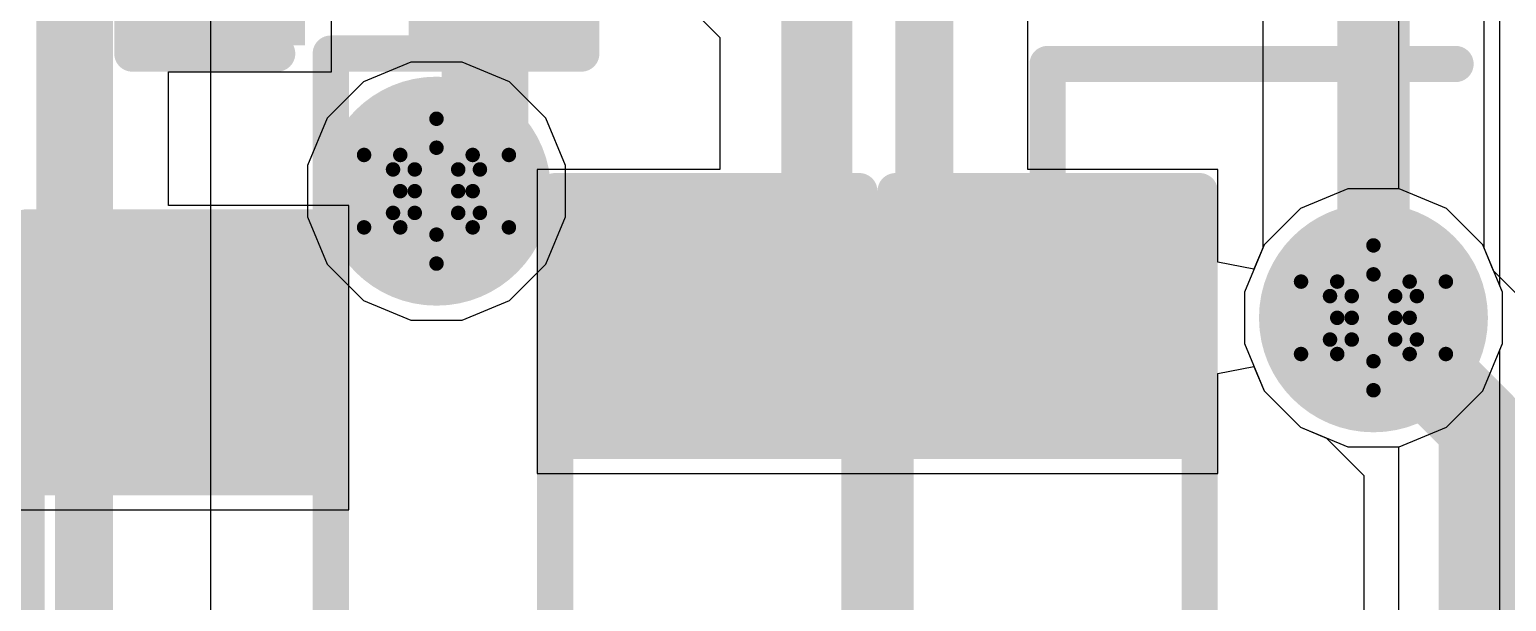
# Model space of a CAD drawing. Header units: inches. Extents: x -2.7 to 10.9, y -2.9 to 7.4.
# Drawn here: x 0.643 to 0.8469, y -0.2451 to -0.1661 of the extents above; entities that cross this region are included whole.
import ezdxf

# ---------------------------------------------------------------- set-up
doc = ezdxf.new("R2010")
doc.units = ezdxf.units.IN
doc.header["$MEASUREMENT"] = 0
for name, color, linetype in [('Board Outline', 216, 'Continuous'), ('Bottom Layer', 5, 'Continuous'), ('Bottom Overlay', 54, 'Continuous'), ('Bottom Paste', 16, 'Continuous'), ('Bottom Solder', 6, 'Continuous'), ('Drill Drawing', 1, 'Continuous'), ('Layer 2', 16, 'Continuous'), ('Layer 3', 76, 'Continuous'), ('Top Layer', 1, 'Continuous'), ('Top Solder', 216, 'Continuous'), ('Via Holes', 16, 'Continuous')]:
    doc.layers.add(name, color=color, linetype=linetype)

# ---------------------------------------------------------------- blocks, each defined once
blk = doc.blocks.new('R___0603_B_155')
at = {"layer": 'Bottom Layer'}
for points in [[(-0.045, -0.0175), (-0.045, 0.0175), (-0.015, 0.0175), (-0.015, -0.0175)], [(0.015, -0.0175), (0.015, 0.0175), (0.045, 0.0175), (0.045, -0.0175)]]:
    blk.add_hatch(color=5, dxfattribs=at).paths.add_polyline_path(points)
at = {"layer": 'Bottom Paste'}
for points in [[(-0.045, -0.0175), (-0.045, 0.0175), (-0.015, 0.0175), (-0.015, -0.0175)], [(0.015, -0.0175), (0.015, 0.0175), (0.045, 0.0175), (0.045, -0.0175)]]:
    blk.add_hatch(color=16, dxfattribs=at).paths.add_polyline_path(points)
at = {"layer": 'Bottom Solder'}
for points in [[(-0.049, -0.0215), (-0.049, 0.0215), (-0.011, 0.0215), (-0.011, -0.0215)], [(0.011, -0.0215), (0.011, 0.0215), (0.049, 0.0215), (0.049, -0.0215)]]:
    blk.add_hatch(color=6, dxfattribs=at).paths.add_polyline_path(points)
at = {"layer": 'Bottom Overlay'}
for points in [[(-0.048, 0.021, 0.005, 0.005, 0), (-0.048, -0.021, 0.005, 0.005, 0)], [(-0.048, 0.021, 0.005, 0.005, 0), (0.048, 0.021, 0.005, 0.005, 0)], [(0.048, 0.021, 0.005, 0.005, 0), (0.048, -0.021, 0.005, 0.005, 0)], [(-0.048, -0.021, 0.005, 0.005, 0), (0.048, -0.021, 0.005, 0.005, 0)]]:
    blk.add_lwpolyline(points, format="xyseb", dxfattribs=at)
for points in [[(-0.04925, 0.021, 0.0025, 0.0025, 1), (-0.04675, 0.021, 0.0025, 0.0025, 1)], [(-0.04925, 0.021, 0.0025, 0.0025, 1), (-0.04675, 0.021, 0.0025, 0.0025, 1)], [(0.04675, 0.021, 0.0025, 0.0025, 1), (0.04925, 0.021, 0.0025, 0.0025, 1)], [(0.04675, 0.021, 0.0025, 0.0025, 1), (0.04925, 0.021, 0.0025, 0.0025, 1)], [(-0.04925, -0.021, 0.0025, 0.0025, 1), (-0.04675, -0.021, 0.0025, 0.0025, 1)], [(-0.04925, -0.021, 0.0025, 0.0025, 1), (-0.04675, -0.021, 0.0025, 0.0025, 1)], [(0.04675, -0.021, 0.0025, 0.0025, 1), (0.04925, -0.021, 0.0025, 0.0025, 1)], [(0.04675, -0.021, 0.0025, 0.0025, 1), (0.04925, -0.021, 0.0025, 0.0025, 1)]]:
    blk.add_lwpolyline(points, format="xyseb", close=True, dxfattribs=at)
blk = doc.blocks.new('R___0603_B_156')
at = {"layer": 'Bottom Layer'}
for points in [[(-0.045, -0.0175), (-0.045, 0.0175), (-0.015, 0.0175), (-0.015, -0.0175)], [(0.015, -0.0175), (0.015, 0.0175), (0.045, 0.0175), (0.045, -0.0175)]]:
    blk.add_hatch(color=5, dxfattribs=at).paths.add_polyline_path(points)
at = {"layer": 'Bottom Paste'}
for points in [[(-0.045, -0.0175), (-0.045, 0.0175), (-0.015, 0.0175), (-0.015, -0.0175)], [(0.015, -0.0175), (0.015, 0.0175), (0.045, 0.0175), (0.045, -0.0175)]]:
    blk.add_hatch(color=16, dxfattribs=at).paths.add_polyline_path(points)
at = {"layer": 'Bottom Solder'}
for points in [[(-0.049, -0.0215), (-0.049, 0.0215), (-0.011, 0.0215), (-0.011, -0.0215)], [(0.011, -0.0215), (0.011, 0.0215), (0.049, 0.0215), (0.049, -0.0215)]]:
    blk.add_hatch(color=6, dxfattribs=at).paths.add_polyline_path(points)
at = {"layer": 'Bottom Overlay'}
for points in [[(-0.048, 0.021, 0.005, 0.005, 0), (-0.048, -0.021, 0.005, 0.005, 0)], [(-0.048, 0.021, 0.005, 0.005, 0), (0.048, 0.021, 0.005, 0.005, 0)], [(0.048, 0.021, 0.005, 0.005, 0), (0.048, -0.021, 0.005, 0.005, 0)], [(-0.048, -0.021, 0.005, 0.005, 0), (0.048, -0.021, 0.005, 0.005, 0)]]:
    blk.add_lwpolyline(points, format="xyseb", dxfattribs=at)
for points in [[(-0.04925, 0.021, 0.0025, 0.0025, 1), (-0.04675, 0.021, 0.0025, 0.0025, 1)], [(-0.04925, 0.021, 0.0025, 0.0025, 1), (-0.04675, 0.021, 0.0025, 0.0025, 1)], [(0.04675, 0.021, 0.0025, 0.0025, 1), (0.04925, 0.021, 0.0025, 0.0025, 1)], [(0.04675, 0.021, 0.0025, 0.0025, 1), (0.04925, 0.021, 0.0025, 0.0025, 1)], [(-0.04925, -0.021, 0.0025, 0.0025, 1), (-0.04675, -0.021, 0.0025, 0.0025, 1)], [(-0.04925, -0.021, 0.0025, 0.0025, 1), (-0.04675, -0.021, 0.0025, 0.0025, 1)], [(0.04675, -0.021, 0.0025, 0.0025, 1), (0.04925, -0.021, 0.0025, 0.0025, 1)], [(0.04675, -0.021, 0.0025, 0.0025, 1), (0.04925, -0.021, 0.0025, 0.0025, 1)]]:
    blk.add_lwpolyline(points, format="xyseb", close=True, dxfattribs=at)
blk = doc.blocks.new('R___0603_B_158')
at = {"layer": 'Bottom Layer'}
for points in [[(-0.045, -0.0175), (-0.045, 0.0175), (-0.015, 0.0175), (-0.015, -0.0175)], [(0.015, -0.0175), (0.015, 0.0175), (0.045, 0.0175), (0.045, -0.0175)]]:
    blk.add_hatch(color=5, dxfattribs=at).paths.add_polyline_path(points)
at = {"layer": 'Bottom Paste'}
for points in [[(-0.045, -0.0175), (-0.045, 0.0175), (-0.015, 0.0175), (-0.015, -0.0175)], [(0.015, -0.0175), (0.015, 0.0175), (0.045, 0.0175), (0.045, -0.0175)]]:
    blk.add_hatch(color=16, dxfattribs=at).paths.add_polyline_path(points)
at = {"layer": 'Bottom Solder'}
for points in [[(-0.049, -0.0215), (-0.049, 0.0215), (-0.011, 0.0215), (-0.011, -0.0215)], [(0.011, -0.0215), (0.011, 0.0215), (0.049, 0.0215), (0.049, -0.0215)]]:
    blk.add_hatch(color=6, dxfattribs=at).paths.add_polyline_path(points)
at = {"layer": 'Bottom Overlay'}
for points in [[(-0.048, 0.021, 0.005, 0.005, 0), (-0.048, -0.021, 0.005, 0.005, 0)], [(-0.048, 0.021, 0.005, 0.005, 0), (0.048, 0.021, 0.005, 0.005, 0)], [(0.048, 0.021, 0.005, 0.005, 0), (0.048, -0.021, 0.005, 0.005, 0)], [(-0.048, -0.021, 0.005, 0.005, 0), (0.048, -0.021, 0.005, 0.005, 0)]]:
    blk.add_lwpolyline(points, format="xyseb", dxfattribs=at)
for points in [[(-0.04925, 0.021, 0.0025, 0.0025, 1), (-0.04675, 0.021, 0.0025, 0.0025, 1)], [(-0.04925, 0.021, 0.0025, 0.0025, 1), (-0.04675, 0.021, 0.0025, 0.0025, 1)], [(0.04675, 0.021, 0.0025, 0.0025, 1), (0.04925, 0.021, 0.0025, 0.0025, 1)], [(0.04675, 0.021, 0.0025, 0.0025, 1), (0.04925, 0.021, 0.0025, 0.0025, 1)], [(-0.04925, -0.021, 0.0025, 0.0025, 1), (-0.04675, -0.021, 0.0025, 0.0025, 1)], [(-0.04925, -0.021, 0.0025, 0.0025, 1), (-0.04675, -0.021, 0.0025, 0.0025, 1)], [(0.04675, -0.021, 0.0025, 0.0025, 1), (0.04925, -0.021, 0.0025, 0.0025, 1)], [(0.04675, -0.021, 0.0025, 0.0025, 1), (0.04925, -0.021, 0.0025, 0.0025, 1)]]:
    blk.add_lwpolyline(points, format="xyseb", close=True, dxfattribs=at)
blk = doc.blocks.new('C___0402_B_276')
at = {"layer": 'Bottom Layer'}
for points in [[(-0.0095, 0.0125), (-0.0095, -0.0125), (-0.0275, -0.0125), (-0.0275, 0.0125)], [(0.0275, 0.0125), (0.0275, -0.0125), (0.0095, -0.0125), (0.0095, 0.0125)]]:
    blk.add_hatch(color=5, dxfattribs=at).paths.add_polyline_path(points)
at = {"layer": 'Bottom Paste'}
for points in [[(-0.0095, 0.0125), (-0.0095, -0.0125), (-0.0275, -0.0125), (-0.0275, 0.0125)], [(0.0275, 0.0125), (0.0275, -0.0125), (0.0095, -0.0125), (0.0095, 0.0125)]]:
    blk.add_hatch(color=16, dxfattribs=at).paths.add_polyline_path(points)
at = {"layer": 'Bottom Solder'}
for points in [[(-0.00714, 0.01486), (-0.00714, -0.01486), (-0.02986, -0.01486), (-0.02986, 0.01486)], [(0.02986, 0.01486), (0.02986, -0.01486), (0.00714, -0.01486), (0.00714, 0.01486)]]:
    blk.add_hatch(color=6, dxfattribs=at).paths.add_polyline_path(points)
at = {"layer": 'Bottom Overlay'}
for points in [[(-0.011, 0.016, 0.005, 0.005, 0), (-0.031, 0.016, 0.005, 0.005, 0)], [(-0.031, 0.016, 0.005, 0.005, 0), (-0.031, -0.016, 0.005, 0.005, 0)], [(0.031, 0.016, 0.005, 0.005, 0), (0.011, 0.016, 0.005, 0.005, 0)], [(0.031, 0.016, 0.005, 0.005, 0), (0.031, -0.016, 0.005, 0.005, 0)], [(-0.011, -0.016, 0.005, 0.005, 0), (-0.031, -0.016, 0.005, 0.005, 0)], [(0.031, -0.016, 0.005, 0.005, 0), (0.011, -0.016, 0.005, 0.005, 0)]]:
    blk.add_lwpolyline(points, format="xyseb", dxfattribs=at)
for points in [[(-0.03225, 0.016, 0.0025, 0.0025, 1), (-0.02975, 0.016, 0.0025, 0.0025, 1)], [(-0.03225, 0.016, 0.0025, 0.0025, 1), (-0.02975, 0.016, 0.0025, 0.0025, 1)], [(-0.01225, 0.016, 0.0025, 0.0025, 1), (-0.00975, 0.016, 0.0025, 0.0025, 1)], [(0.00975, 0.016, 0.0025, 0.0025, 1), (0.01225, 0.016, 0.0025, 0.0025, 1)], [(0.02975, 0.016, 0.0025, 0.0025, 1), (0.03225, 0.016, 0.0025, 0.0025, 1)], [(0.02975, 0.016, 0.0025, 0.0025, 1), (0.03225, 0.016, 0.0025, 0.0025, 1)], [(-0.03225, -0.016, 0.0025, 0.0025, 1), (-0.02975, -0.016, 0.0025, 0.0025, 1)], [(-0.03225, -0.016, 0.0025, 0.0025, 1), (-0.02975, -0.016, 0.0025, 0.0025, 1)], [(-0.01225, -0.016, 0.0025, 0.0025, 1), (-0.00975, -0.016, 0.0025, 0.0025, 1)], [(0.00975, -0.016, 0.0025, 0.0025, 1), (0.01225, -0.016, 0.0025, 0.0025, 1)], [(0.02975, -0.016, 0.0025, 0.0025, 1), (0.03225, -0.016, 0.0025, 0.0025, 1)], [(0.02975, -0.016, 0.0025, 0.0025, 1), (0.03225, -0.016, 0.0025, 0.0025, 1)]]:
    blk.add_lwpolyline(points, format="xyseb", close=True, dxfattribs=at)

msp = doc.modelspace()

# ---------------------------------------------------------------- hatches: boundary and pattern name
at = {"layer": 'Bottom Layer'}
h = msp.add_hatch(color=5, dxfattribs=at)
edge = h.paths.add_edge_path()
edge.add_arc((0.69916, -0.18846), 0.01181, 0, 360)
h = msp.add_hatch(color=5, dxfattribs=at)
edge = h.paths.add_edge_path()
edge.add_arc((0.82856, -0.20595), 0.01181, 0, 360)
at = {"layer": 'Bottom Solder'}
h = msp.add_hatch(color=6, dxfattribs=at)
edge = h.paths.add_edge_path()
edge.add_arc((0.69916, -0.18846), 0.01581, 0, 360)
h = msp.add_hatch(color=6, dxfattribs=at)
edge = h.paths.add_edge_path()
edge.add_arc((0.82856, -0.20595), 0.01581, 0, 360)
at = {"layer": 'Layer 2'}
h = msp.add_hatch(color=16, dxfattribs=at)
edge = h.paths.add_edge_path()
edge.add_arc((0.69916, -0.18846), 0.01181, 0, 360)
h = msp.add_hatch(color=16, dxfattribs=at)
edge = h.paths.add_edge_path()
edge.add_arc((0.82856, -0.20595), 0.01181, 0, 360)
at = {"layer": 'Layer 3'}
h = msp.add_hatch(color=76, dxfattribs=at)
edge = h.paths.add_edge_path()
edge.add_arc((0.69916, -0.18846), 0.01181, 0, 360)
h = msp.add_hatch(color=76, dxfattribs=at)
edge = h.paths.add_edge_path()
edge.add_arc((0.82856, -0.20595), 0.01181, 0, 360)
at = {"layer": 'Top Layer'}
h = msp.add_hatch(color=1, dxfattribs=at)
edge = h.paths.add_edge_path()
edge.add_arc((0.69916, -0.18846), 0.01181, 0, 360)
h = msp.add_hatch(color=1, dxfattribs=at)
edge = h.paths.add_edge_path()
edge.add_arc((0.82856, -0.20595), 0.01181, 0, 360)
at = {"layer": 'Top Solder'}
h = msp.add_hatch(color=216, dxfattribs=at)
edge = h.paths.add_edge_path()
edge.add_arc((0.69916, -0.18846), 0.01581, 0, 360)
h = msp.add_hatch(color=216, dxfattribs=at)
edge = h.paths.add_edge_path()
edge.add_arc((0.82856, -0.20595), 0.01581, 0, 360)
at = {"layer": 'Via Holes'}
h = msp.add_hatch(color=7, dxfattribs=at)
edge = h.paths.add_edge_path()
edge.add_arc((0.69916, -0.18846), 0.00591, 0, 360)
h = msp.add_hatch(color=7, dxfattribs=at)
edge = h.paths.add_edge_path()
edge.add_arc((0.82856, -0.20595), 0.00591, 0, 360)

# ---------------------------------------------------------------- linework, layer by layer
at = {"layer": 'Board Outline'}
msp.add_lwpolyline([(2.84412, -0.24125, 0.005, 0.005, -0.741893), (-2.49969, -1.37795, 0.005, 0.005, 0)], format="xyseb", dxfattribs=at)
at = {"layer": 'Bottom Layer'}
for p, q in [((0.70405, -0.13297), (0.73831, -0.16723)), ((0.68466, -0.17196), (0.68466, -0.15659)), ((0.78082, -0.18546), (0.78082, -0.1569)), ((0.73831, -0.16723), (0.73831, -0.18546)), ((0.66216, -0.19046), (0.66216, -0.17196)), ((0.66216, -0.17196), (0.68466, -0.17196)), ((0.73831, -0.18546), (0.71306, -0.18546)), ((0.71306, -0.18546), (0.71306, -0.22746)), ((0.80706, -0.18546), (0.78082, -0.18546)), ((0.80706, -0.19825), (0.80706, -0.18546)), ((0.82502, -0.18814), (0.81847, -0.19085)), ((0.8321, -0.18814), (0.82502, -0.18814)), ((0.83865, -0.19085), (0.8321, -0.18814)), ((0.68706, -0.19046), (0.66216, -0.19046)), ((0.68706, -0.23246), (0.68706, -0.19046)), ((0.81847, -0.19085), (0.81346, -0.19587)), ((0.84366, -0.19587), (0.83865, -0.19085)), ((0.81346, -0.19587), (0.81206, -0.19925)), ((0.84516, -0.19948), (0.84366, -0.19587)), ((0.81206, -0.19925), (0.80706, -0.19825)), ((0.8551, -0.20942), (0.84516, -0.19948)), ((0.80706, -0.21366), (0.81206, -0.21266)), ((0.80706, -0.22746), (0.80706, -0.21366)), ((0.81206, -0.21266), (0.81346, -0.21604)), ((0.81346, -0.21604), (0.81847, -0.22105)), ((0.81847, -0.22105), (0.82209, -0.22255)), ((0.82209, -0.22255), (0.82725, -0.22771)), ((0.71306, -0.22746), (0.80706, -0.22746)), ((0.82725, -0.22771), (0.82725, -0.30296)), ((0.64006, -0.23246), (0.68706, -0.23246))]:
    msp.add_line(p, q, dxfattribs=at)
for points in [[(0.64789, -0.19829, 0.008, 0.008, 0), (0.64789, -0.12663, 0.008, 0.008, 0)], [(0.70586, -0.17862, 0.012, 0.012, 0), (0.70586, -0.15426, 0.012, 0.012, 0)], [(0.76655, -0.19195, 0.008, 0.008, 0), (0.76655, -0.1569, 0.008, 0.008, 0)], [(0.75258, -0.19294, 0.008, 0.008, 0), (0.75258, -0.16132, 0.008, 0.008, 0)], [(0.69916, -0.18532, 0.012, 0.012, 0), (0.70586, -0.17862, 0.012, 0.012, 0)], [(0.69916, -0.18846, 0.012, 0.012, 0), (0.69916, -0.18532, 0.012, 0.012, 0)], [(0.73906, -0.20646, 0.008, 0.008, 0), (0.75258, -0.19294, 0.008, 0.008, 0)], [(0.76655, -0.19195, 0.008, 0.008, 0), (0.78106, -0.20646, 0.008, 0.008, 0)], [(0.64789, -0.19829, 0.008, 0.008, 0), (0.66106, -0.21146, 0.008, 0.008, 0)], [(0.82856, -0.20595, 0.012, 0.012, 0), (0.84356, -0.22095, 0.012, 0.012, 0)], [(0.73656, -0.20646, 0.008, 0.008, 0), (0.73906, -0.20646, 0.008, 0.008, 0)], [(0.78106, -0.20646, 0.008, 0.008, 0), (0.78356, -0.20646, 0.008, 0.008, 0)], [(0.66106, -0.21146, 0.008, 0.008, 0), (0.66356, -0.21146, 0.008, 0.008, 0)], [(0.84356, -0.32646, 0.012, 0.012, 0), (0.84356, -0.22095, 0.012, 0.012, 0)]]:
    msp.add_lwpolyline(points, format="xyseb", dxfattribs=at)
for points in [[(0.70286, -0.17862, 0.006, 0.006, 1), (0.70886, -0.17862, 0.006, 0.006, 1)], [(0.70286, -0.17862, 0.006, 0.006, 1), (0.70886, -0.17862, 0.006, 0.006, 1)], [(0.69616, -0.18532, 0.006, 0.006, 1), (0.70216, -0.18532, 0.006, 0.006, 1)], [(0.69616, -0.18532, 0.006, 0.006, 1), (0.70216, -0.18532, 0.006, 0.006, 1)], [(0.69616, -0.18846, 0.006, 0.006, 1), (0.70216, -0.18846, 0.006, 0.006, 1)], [(0.75058, -0.19294, 0.004, 0.004, 1), (0.75458, -0.19294, 0.004, 0.004, 1)], [(0.75058, -0.19294, 0.004, 0.004, 1), (0.75458, -0.19294, 0.004, 0.004, 1)], [(0.76455, -0.19195, 0.004, 0.004, 1), (0.76855, -0.19195, 0.004, 0.004, 1)], [(0.76455, -0.19195, 0.004, 0.004, 1), (0.76855, -0.19195, 0.004, 0.004, 1)], [(0.64589, -0.19829, 0.004, 0.004, 1), (0.64989, -0.19829, 0.004, 0.004, 1)], [(0.64589, -0.19829, 0.004, 0.004, 1), (0.64989, -0.19829, 0.004, 0.004, 1)], [(0.82556, -0.20595, 0.006, 0.006, 1), (0.83156, -0.20595, 0.006, 0.006, 1)], [(0.73456, -0.20646, 0.004, 0.004, 1), (0.73856, -0.20646, 0.004, 0.004, 1)], [(0.73706, -0.20646, 0.004, 0.004, 1), (0.74106, -0.20646, 0.004, 0.004, 1)], [(0.73706, -0.20646, 0.004, 0.004, 1), (0.74106, -0.20646, 0.004, 0.004, 1)], [(0.77906, -0.20646, 0.004, 0.004, 1), (0.78306, -0.20646, 0.004, 0.004, 1)], [(0.77906, -0.20646, 0.004, 0.004, 1), (0.78306, -0.20646, 0.004, 0.004, 1)], [(0.78156, -0.20646, 0.004, 0.004, 1), (0.78556, -0.20646, 0.004, 0.004, 1)], [(0.65906, -0.21146, 0.004, 0.004, 1), (0.66306, -0.21146, 0.004, 0.004, 1)], [(0.65906, -0.21146, 0.004, 0.004, 1), (0.66306, -0.21146, 0.004, 0.004, 1)], [(0.66156, -0.21146, 0.004, 0.004, 1), (0.66556, -0.21146, 0.004, 0.004, 1)], [(0.84056, -0.22095, 0.006, 0.006, 1), (0.84656, -0.22095, 0.006, 0.006, 1)], [(0.84056, -0.22095, 0.006, 0.006, 1), (0.84656, -0.22095, 0.006, 0.006, 1)]]:
    msp.add_lwpolyline(points, format="xyseb", close=True, dxfattribs=at)
at = {"layer": 'Bottom Overlay'}
for points in [[(0.74927, -0.18846, 0.005, 0.005, 0), (0.74927, -0.14669, 0.005, 0.005, 0)], [(0.68456, -0.16946, 0.005, 0.005, 0), (0.70531, -0.16946, 0.005, 0.005, 0)], [(0.68456, -0.19346, 0.005, 0.005, 0), (0.68456, -0.16946, 0.005, 0.005, 0)], [(0.78356, -0.1709, 0.005, 0.005, 0), (0.8399, -0.1709, 0.005, 0.005, 0)], [(0.78356, -0.18846, 0.005, 0.005, 0), (0.78356, -0.1709, 0.005, 0.005, 0)], [(0.73656, -0.18846, 0.005, 0.005, 0), (0.74927, -0.18846, 0.005, 0.005, 0)], [(0.68456, -0.28946, 0.005, 0.005, 0), (0.68456, -0.19346, 0.005, 0.005, 0)]]:
    msp.add_lwpolyline(points, format="xyseb", dxfattribs=at)
for points in [[(0.68331, -0.16946, 0.0025, 0.0025, 1), (0.68581, -0.16946, 0.0025, 0.0025, 1)], [(0.68331, -0.16946, 0.0025, 0.0025, 1), (0.68581, -0.16946, 0.0025, 0.0025, 1)], [(0.70406, -0.16946, 0.0025, 0.0025, 1), (0.70656, -0.16946, 0.0025, 0.0025, 1)], [(0.78231, -0.1709, 0.0025, 0.0025, 1), (0.78481, -0.1709, 0.0025, 0.0025, 1)], [(0.78231, -0.1709, 0.0025, 0.0025, 1), (0.78481, -0.1709, 0.0025, 0.0025, 1)], [(0.83865, -0.1709, 0.0025, 0.0025, 1), (0.84115, -0.1709, 0.0025, 0.0025, 1)], [(0.73531, -0.18846, 0.0025, 0.0025, 1), (0.73781, -0.18846, 0.0025, 0.0025, 1)], [(0.74802, -0.18846, 0.0025, 0.0025, 1), (0.75052, -0.18846, 0.0025, 0.0025, 1)], [(0.74802, -0.18846, 0.0025, 0.0025, 1), (0.75052, -0.18846, 0.0025, 0.0025, 1)], [(0.78231, -0.18846, 0.0025, 0.0025, 1), (0.78481, -0.18846, 0.0025, 0.0025, 1)], [(0.68331, -0.19346, 0.0025, 0.0025, 1), (0.68581, -0.19346, 0.0025, 0.0025, 1)], [(0.68331, -0.19346, 0.0025, 0.0025, 1), (0.68581, -0.19346, 0.0025, 0.0025, 1)]]:
    msp.add_lwpolyline(points, format="xyseb", close=True, dxfattribs=at)
at = {"layer": 'Drill Drawing'}
for points in [[(0.69416, -0.18346, 0.002, 0.002, 0), (0.69916, -0.17846, 0.002, 0.002, 0)], [(0.69916, -0.17846, 0.002, 0.002, 0), (0.70416, -0.18346, 0.002, 0.002, 0)], [(0.69616, -0.18546, 0.002, 0.002, 0), (0.69916, -0.18246, 0.002, 0.002, 0)], [(0.69916, -0.18246, 0.002, 0.002, 0), (0.70216, -0.18546, 0.002, 0.002, 0)], [(0.68916, -0.18346, 0.002, 0.002, 0), (0.69416, -0.18846, 0.002, 0.002, 0)], [(0.68916, -0.18346, 0.002, 0.002, 0), (0.69416, -0.18346, 0.002, 0.002, 0)], [(0.70416, -0.18346, 0.002, 0.002, 0), (0.70916, -0.18346, 0.002, 0.002, 0)], [(0.70416, -0.18846, 0.002, 0.002, 0), (0.70916, -0.18346, 0.002, 0.002, 0)], [(0.69316, -0.18546, 0.002, 0.002, 0), (0.69616, -0.18846, 0.002, 0.002, 0)], [(0.69316, -0.18546, 0.002, 0.002, 0), (0.69616, -0.18546, 0.002, 0.002, 0)], [(0.70216, -0.18546, 0.002, 0.002, 0), (0.70516, -0.18546, 0.002, 0.002, 0)], [(0.70216, -0.18846, 0.002, 0.002, 0), (0.70516, -0.18546, 0.002, 0.002, 0)], [(0.68916, -0.19346, 0.002, 0.002, 0), (0.69416, -0.18846, 0.002, 0.002, 0)], [(0.69316, -0.19146, 0.002, 0.002, 0), (0.69616, -0.18846, 0.002, 0.002, 0)], [(0.70216, -0.18846, 0.002, 0.002, 0), (0.70516, -0.19146, 0.002, 0.002, 0)], [(0.70416, -0.18846, 0.002, 0.002, 0), (0.70916, -0.19346, 0.002, 0.002, 0)], [(0.69316, -0.19146, 0.002, 0.002, 0), (0.69616, -0.19146, 0.002, 0.002, 0)], [(0.69616, -0.19146, 0.002, 0.002, 0), (0.69916, -0.19446, 0.002, 0.002, 0)], [(0.69916, -0.19446, 0.002, 0.002, 0), (0.70216, -0.19146, 0.002, 0.002, 0)], [(0.70216, -0.19146, 0.002, 0.002, 0), (0.70516, -0.19146, 0.002, 0.002, 0)], [(0.68916, -0.19346, 0.002, 0.002, 0), (0.69416, -0.19346, 0.002, 0.002, 0)], [(0.69416, -0.19346, 0.002, 0.002, 0), (0.69916, -0.19846, 0.002, 0.002, 0)], [(0.69916, -0.19846, 0.002, 0.002, 0), (0.70416, -0.19346, 0.002, 0.002, 0)], [(0.70416, -0.19346, 0.002, 0.002, 0), (0.70916, -0.19346, 0.002, 0.002, 0)], [(0.82356, -0.20095, 0.002, 0.002, 0), (0.82856, -0.19595, 0.002, 0.002, 0)], [(0.82856, -0.19595, 0.002, 0.002, 0), (0.83356, -0.20095, 0.002, 0.002, 0)], [(0.82556, -0.20295, 0.002, 0.002, 0), (0.82856, -0.19995, 0.002, 0.002, 0)], [(0.82856, -0.19995, 0.002, 0.002, 0), (0.83156, -0.20295, 0.002, 0.002, 0)], [(0.81856, -0.20095, 0.002, 0.002, 0), (0.82356, -0.20595, 0.002, 0.002, 0)], [(0.81856, -0.20095, 0.002, 0.002, 0), (0.82356, -0.20095, 0.002, 0.002, 0)], [(0.83356, -0.20095, 0.002, 0.002, 0), (0.83856, -0.20095, 0.002, 0.002, 0)], [(0.83356, -0.20595, 0.002, 0.002, 0), (0.83856, -0.20095, 0.002, 0.002, 0)], [(0.82256, -0.20295, 0.002, 0.002, 0), (0.82556, -0.20595, 0.002, 0.002, 0)], [(0.82256, -0.20295, 0.002, 0.002, 0), (0.82556, -0.20295, 0.002, 0.002, 0)], [(0.83156, -0.20295, 0.002, 0.002, 0), (0.83456, -0.20295, 0.002, 0.002, 0)], [(0.83156, -0.20595, 0.002, 0.002, 0), (0.83456, -0.20295, 0.002, 0.002, 0)], [(0.81856, -0.21095, 0.002, 0.002, 0), (0.82356, -0.20595, 0.002, 0.002, 0)], [(0.82256, -0.20895, 0.002, 0.002, 0), (0.82556, -0.20595, 0.002, 0.002, 0)], [(0.83156, -0.20595, 0.002, 0.002, 0), (0.83456, -0.20895, 0.002, 0.002, 0)], [(0.83356, -0.20595, 0.002, 0.002, 0), (0.83856, -0.21095, 0.002, 0.002, 0)], [(0.82256, -0.20895, 0.002, 0.002, 0), (0.82556, -0.20895, 0.002, 0.002, 0)], [(0.82556, -0.20895, 0.002, 0.002, 0), (0.82856, -0.21195, 0.002, 0.002, 0)], [(0.82856, -0.21195, 0.002, 0.002, 0), (0.83156, -0.20895, 0.002, 0.002, 0)], [(0.83156, -0.20895, 0.002, 0.002, 0), (0.83456, -0.20895, 0.002, 0.002, 0)], [(0.81856, -0.21095, 0.002, 0.002, 0), (0.82356, -0.21095, 0.002, 0.002, 0)], [(0.82356, -0.21095, 0.002, 0.002, 0), (0.82856, -0.21595, 0.002, 0.002, 0)], [(0.82856, -0.21595, 0.002, 0.002, 0), (0.83356, -0.21095, 0.002, 0.002, 0)], [(0.83356, -0.21095, 0.002, 0.002, 0), (0.83856, -0.21095, 0.002, 0.002, 0)]]:
    msp.add_lwpolyline(points, format="xyseb", dxfattribs=at)
for points in [[(0.69866, -0.17846, 0.001, 0.001, 1), (0.69966, -0.17846, 0.001, 0.001, 1)], [(0.69866, -0.17846, 0.001, 0.001, 1), (0.69966, -0.17846, 0.001, 0.001, 1)], [(0.69866, -0.18246, 0.001, 0.001, 1), (0.69966, -0.18246, 0.001, 0.001, 1)], [(0.69866, -0.18246, 0.001, 0.001, 1), (0.69966, -0.18246, 0.001, 0.001, 1)], [(0.68866, -0.18346, 0.001, 0.001, 1), (0.68966, -0.18346, 0.001, 0.001, 1)], [(0.68866, -0.18346, 0.001, 0.001, 1), (0.68966, -0.18346, 0.001, 0.001, 1)], [(0.69366, -0.18346, 0.001, 0.001, 1), (0.69466, -0.18346, 0.001, 0.001, 1)], [(0.69366, -0.18346, 0.001, 0.001, 1), (0.69466, -0.18346, 0.001, 0.001, 1)], [(0.70366, -0.18346, 0.001, 0.001, 1), (0.70466, -0.18346, 0.001, 0.001, 1)], [(0.70366, -0.18346, 0.001, 0.001, 1), (0.70466, -0.18346, 0.001, 0.001, 1)], [(0.70866, -0.18346, 0.001, 0.001, 1), (0.70966, -0.18346, 0.001, 0.001, 1)], [(0.70866, -0.18346, 0.001, 0.001, 1), (0.70966, -0.18346, 0.001, 0.001, 1)], [(0.69266, -0.18546, 0.001, 0.001, 1), (0.69366, -0.18546, 0.001, 0.001, 1)], [(0.69266, -0.18546, 0.001, 0.001, 1), (0.69366, -0.18546, 0.001, 0.001, 1)], [(0.69566, -0.18546, 0.001, 0.001, 1), (0.69666, -0.18546, 0.001, 0.001, 1)], [(0.69566, -0.18546, 0.001, 0.001, 1), (0.69666, -0.18546, 0.001, 0.001, 1)], [(0.70166, -0.18546, 0.001, 0.001, 1), (0.70266, -0.18546, 0.001, 0.001, 1)], [(0.70166, -0.18546, 0.001, 0.001, 1), (0.70266, -0.18546, 0.001, 0.001, 1)], [(0.70466, -0.18546, 0.001, 0.001, 1), (0.70566, -0.18546, 0.001, 0.001, 1)], [(0.70466, -0.18546, 0.001, 0.001, 1), (0.70566, -0.18546, 0.001, 0.001, 1)], [(0.69366, -0.18846, 0.001, 0.001, 1), (0.69466, -0.18846, 0.001, 0.001, 1)], [(0.69366, -0.18846, 0.001, 0.001, 1), (0.69466, -0.18846, 0.001, 0.001, 1)], [(0.69566, -0.18846, 0.001, 0.001, 1), (0.69666, -0.18846, 0.001, 0.001, 1)], [(0.69566, -0.18846, 0.001, 0.001, 1), (0.69666, -0.18846, 0.001, 0.001, 1)], [(0.70166, -0.18846, 0.001, 0.001, 1), (0.70266, -0.18846, 0.001, 0.001, 1)], [(0.70166, -0.18846, 0.001, 0.001, 1), (0.70266, -0.18846, 0.001, 0.001, 1)], [(0.70366, -0.18846, 0.001, 0.001, 1), (0.70466, -0.18846, 0.001, 0.001, 1)], [(0.70366, -0.18846, 0.001, 0.001, 1), (0.70466, -0.18846, 0.001, 0.001, 1)], [(0.69266, -0.19146, 0.001, 0.001, 1), (0.69366, -0.19146, 0.001, 0.001, 1)], [(0.69266, -0.19146, 0.001, 0.001, 1), (0.69366, -0.19146, 0.001, 0.001, 1)], [(0.69566, -0.19146, 0.001, 0.001, 1), (0.69666, -0.19146, 0.001, 0.001, 1)], [(0.69566, -0.19146, 0.001, 0.001, 1), (0.69666, -0.19146, 0.001, 0.001, 1)], [(0.70166, -0.19146, 0.001, 0.001, 1), (0.70266, -0.19146, 0.001, 0.001, 1)], [(0.70166, -0.19146, 0.001, 0.001, 1), (0.70266, -0.19146, 0.001, 0.001, 1)], [(0.70466, -0.19146, 0.001, 0.001, 1), (0.70566, -0.19146, 0.001, 0.001, 1)], [(0.70466, -0.19146, 0.001, 0.001, 1), (0.70566, -0.19146, 0.001, 0.001, 1)], [(0.68866, -0.19346, 0.001, 0.001, 1), (0.68966, -0.19346, 0.001, 0.001, 1)], [(0.68866, -0.19346, 0.001, 0.001, 1), (0.68966, -0.19346, 0.001, 0.001, 1)], [(0.69366, -0.19346, 0.001, 0.001, 1), (0.69466, -0.19346, 0.001, 0.001, 1)], [(0.69366, -0.19346, 0.001, 0.001, 1), (0.69466, -0.19346, 0.001, 0.001, 1)], [(0.69866, -0.19446, 0.001, 0.001, 1), (0.69966, -0.19446, 0.001, 0.001, 1)], [(0.69866, -0.19446, 0.001, 0.001, 1), (0.69966, -0.19446, 0.001, 0.001, 1)], [(0.70366, -0.19346, 0.001, 0.001, 1), (0.70466, -0.19346, 0.001, 0.001, 1)], [(0.70366, -0.19346, 0.001, 0.001, 1), (0.70466, -0.19346, 0.001, 0.001, 1)], [(0.70866, -0.19346, 0.001, 0.001, 1), (0.70966, -0.19346, 0.001, 0.001, 1)], [(0.70866, -0.19346, 0.001, 0.001, 1), (0.70966, -0.19346, 0.001, 0.001, 1)], [(0.82806, -0.19595, 0.001, 0.001, 1), (0.82906, -0.19595, 0.001, 0.001, 1)], [(0.82806, -0.19595, 0.001, 0.001, 1), (0.82906, -0.19595, 0.001, 0.001, 1)], [(0.69866, -0.19846, 0.001, 0.001, 1), (0.69966, -0.19846, 0.001, 0.001, 1)], [(0.69866, -0.19846, 0.001, 0.001, 1), (0.69966, -0.19846, 0.001, 0.001, 1)], [(0.82806, -0.19995, 0.001, 0.001, 1), (0.82906, -0.19995, 0.001, 0.001, 1)], [(0.82806, -0.19995, 0.001, 0.001, 1), (0.82906, -0.19995, 0.001, 0.001, 1)], [(0.81806, -0.20095, 0.001, 0.001, 1), (0.81906, -0.20095, 0.001, 0.001, 1)], [(0.81806, -0.20095, 0.001, 0.001, 1), (0.81906, -0.20095, 0.001, 0.001, 1)], [(0.82306, -0.20095, 0.001, 0.001, 1), (0.82406, -0.20095, 0.001, 0.001, 1)], [(0.82306, -0.20095, 0.001, 0.001, 1), (0.82406, -0.20095, 0.001, 0.001, 1)], [(0.83306, -0.20095, 0.001, 0.001, 1), (0.83406, -0.20095, 0.001, 0.001, 1)], [(0.83306, -0.20095, 0.001, 0.001, 1), (0.83406, -0.20095, 0.001, 0.001, 1)], [(0.83806, -0.20095, 0.001, 0.001, 1), (0.83906, -0.20095, 0.001, 0.001, 1)], [(0.83806, -0.20095, 0.001, 0.001, 1), (0.83906, -0.20095, 0.001, 0.001, 1)], [(0.82206, -0.20295, 0.001, 0.001, 1), (0.82306, -0.20295, 0.001, 0.001, 1)], [(0.82206, -0.20295, 0.001, 0.001, 1), (0.82306, -0.20295, 0.001, 0.001, 1)], [(0.82506, -0.20295, 0.001, 0.001, 1), (0.82606, -0.20295, 0.001, 0.001, 1)], [(0.82506, -0.20295, 0.001, 0.001, 1), (0.82606, -0.20295, 0.001, 0.001, 1)], [(0.83106, -0.20295, 0.001, 0.001, 1), (0.83206, -0.20295, 0.001, 0.001, 1)], [(0.83106, -0.20295, 0.001, 0.001, 1), (0.83206, -0.20295, 0.001, 0.001, 1)], [(0.83406, -0.20295, 0.001, 0.001, 1), (0.83506, -0.20295, 0.001, 0.001, 1)], [(0.83406, -0.20295, 0.001, 0.001, 1), (0.83506, -0.20295, 0.001, 0.001, 1)], [(0.82306, -0.20595, 0.001, 0.001, 1), (0.82406, -0.20595, 0.001, 0.001, 1)], [(0.82306, -0.20595, 0.001, 0.001, 1), (0.82406, -0.20595, 0.001, 0.001, 1)], [(0.82506, -0.20595, 0.001, 0.001, 1), (0.82606, -0.20595, 0.001, 0.001, 1)], [(0.82506, -0.20595, 0.001, 0.001, 1), (0.82606, -0.20595, 0.001, 0.001, 1)], [(0.83106, -0.20595, 0.001, 0.001, 1), (0.83206, -0.20595, 0.001, 0.001, 1)], [(0.83106, -0.20595, 0.001, 0.001, 1), (0.83206, -0.20595, 0.001, 0.001, 1)], [(0.83306, -0.20595, 0.001, 0.001, 1), (0.83406, -0.20595, 0.001, 0.001, 1)], [(0.83306, -0.20595, 0.001, 0.001, 1), (0.83406, -0.20595, 0.001, 0.001, 1)], [(0.82206, -0.20895, 0.001, 0.001, 1), (0.82306, -0.20895, 0.001, 0.001, 1)], [(0.82206, -0.20895, 0.001, 0.001, 1), (0.82306, -0.20895, 0.001, 0.001, 1)], [(0.82506, -0.20895, 0.001, 0.001, 1), (0.82606, -0.20895, 0.001, 0.001, 1)], [(0.82506, -0.20895, 0.001, 0.001, 1), (0.82606, -0.20895, 0.001, 0.001, 1)], [(0.83106, -0.20895, 0.001, 0.001, 1), (0.83206, -0.20895, 0.001, 0.001, 1)], [(0.83106, -0.20895, 0.001, 0.001, 1), (0.83206, -0.20895, 0.001, 0.001, 1)], [(0.83406, -0.20895, 0.001, 0.001, 1), (0.83506, -0.20895, 0.001, 0.001, 1)], [(0.83406, -0.20895, 0.001, 0.001, 1), (0.83506, -0.20895, 0.001, 0.001, 1)], [(0.81806, -0.21095, 0.001, 0.001, 1), (0.81906, -0.21095, 0.001, 0.001, 1)], [(0.81806, -0.21095, 0.001, 0.001, 1), (0.81906, -0.21095, 0.001, 0.001, 1)], [(0.82306, -0.21095, 0.001, 0.001, 1), (0.82406, -0.21095, 0.001, 0.001, 1)], [(0.82306, -0.21095, 0.001, 0.001, 1), (0.82406, -0.21095, 0.001, 0.001, 1)], [(0.83306, -0.21095, 0.001, 0.001, 1), (0.83406, -0.21095, 0.001, 0.001, 1)], [(0.83306, -0.21095, 0.001, 0.001, 1), (0.83406, -0.21095, 0.001, 0.001, 1)], [(0.83806, -0.21095, 0.001, 0.001, 1), (0.83906, -0.21095, 0.001, 0.001, 1)], [(0.83806, -0.21095, 0.001, 0.001, 1), (0.83906, -0.21095, 0.001, 0.001, 1)], [(0.82806, -0.21195, 0.001, 0.001, 1), (0.82906, -0.21195, 0.001, 0.001, 1)], [(0.82806, -0.21195, 0.001, 0.001, 1), (0.82906, -0.21195, 0.001, 0.001, 1)], [(0.82806, -0.21595, 0.001, 0.001, 1), (0.82906, -0.21595, 0.001, 0.001, 1)], [(0.82806, -0.21595, 0.001, 0.001, 1), (0.82906, -0.21595, 0.001, 0.001, 1)]]:
    msp.add_lwpolyline(points, format="xyseb", close=True, dxfattribs=at)
at = {"layer": 'Layer 2'}
for p, q in [((0.82502, -0.18814), (0.81847, -0.19085)), ((0.8321, -0.18814), (0.82502, -0.18814)), ((0.83865, -0.19085), (0.8321, -0.18814)), ((0.81847, -0.19085), (0.81346, -0.19587)), ((0.84366, -0.19587), (0.83865, -0.19085)), ((0.81346, -0.19587), (0.81075, -0.20241)), ((0.84637, -0.20241), (0.84366, -0.19587)), ((0.81075, -0.20241), (0.81075, -0.2095)), ((0.84637, -0.2095), (0.84637, -0.20241)), ((0.81075, -0.2095), (0.81346, -0.21604)), ((0.84366, -0.21604), (0.84637, -0.2095)), ((0.81346, -0.21604), (0.81847, -0.22105)), ((0.83865, -0.22105), (0.84366, -0.21604)), ((0.81847, -0.22105), (0.82502, -0.22377)), ((0.8321, -0.22377), (0.83865, -0.22105)), ((0.82502, -0.22377), (0.8321, -0.22377))]:
    msp.add_line(p, q, dxfattribs=at)
at = {"layer": 'Layer 3'}
for p, q in [((0.668, -1.066), (0.668, 0.02947)), ((0.846, -0.20151), (0.846, -0.11082)), ((0.832, -0.128), (0.832, -0.18814)), ((0.69562, -0.17065), (0.68907, -0.17337)), ((0.7027, -0.17065), (0.69562, -0.17065)), ((0.70925, -0.17337), (0.7027, -0.17065)), ((0.68907, -0.17337), (0.68406, -0.17838)), ((0.71426, -0.17838), (0.70925, -0.17337)), ((0.68406, -0.17838), (0.68135, -0.18492)), ((0.71697, -0.18492), (0.71426, -0.17838)), ((0.68135, -0.18492), (0.68135, -0.19201)), ((0.71697, -0.19201), (0.71697, -0.18492)), ((0.82502, -0.18814), (0.81847, -0.19085)), ((0.832, -0.18814), (0.82502, -0.18814)), ((0.81847, -0.19085), (0.81346, -0.19587)), ((0.68135, -0.19201), (0.68406, -0.19855)), ((0.71426, -0.19855), (0.71697, -0.19201)), ((0.81346, -0.19587), (0.81075, -0.20241)), ((0.68406, -0.19855), (0.68907, -0.20356)), ((0.70925, -0.20356), (0.71426, -0.19855)), ((0.84637, -0.20241), (0.846, -0.20151)), ((0.68907, -0.20356), (0.69562, -0.20628)), ((0.7027, -0.20628), (0.70925, -0.20356)), ((0.81075, -0.20241), (0.81075, -0.2095)), ((0.84637, -0.2095), (0.84637, -0.20241)), ((0.69562, -0.20628), (0.7027, -0.20628)), ((0.81075, -0.2095), (0.81346, -0.21604)), ((0.846, -0.21039), (0.84637, -0.2095)), ((0.846, -1.76), (0.846, -0.21039)), ((0.81346, -0.21604), (0.81847, -0.22105)), ((0.81847, -0.22105), (0.82502, -0.22377)), ((0.82502, -0.22377), (0.832, -0.22377)), ((0.832, -0.22377), (0.832, -1.066))]:
    msp.add_line(p, q, dxfattribs=at)
msp.add_lwpolyline([(0.65047, -1.77296, 0.008, 0.008, 0), (0.65047, 0.04935, 0.008, 0.008, 0)], format="xyseb", dxfattribs=at)
at = {"layer": 'Top Layer'}
for p, q in [((0.84385, -0.19633), (0.84385, -0.11555)), ((0.81327, -0.12189), (0.81327, -0.19633)), ((0.81327, -0.19633), (0.81075, -0.20241)), ((0.84637, -0.20241), (0.84385, -0.19633)), ((0.81075, -0.20241), (0.81075, -0.2095)), ((0.84637, -0.2095), (0.84637, -0.20241)), ((0.81075, -0.2095), (0.81346, -0.21604)), ((0.84366, -0.21604), (0.84637, -0.2095)), ((0.81346, -0.21604), (0.81847, -0.22105)), ((0.83865, -0.22105), (0.84366, -0.21604)), ((0.81847, -0.22105), (0.82502, -0.22377)), ((0.8321, -0.22377), (0.83865, -0.22105)), ((0.82502, -0.22377), (0.8321, -0.22377))]:
    msp.add_line(p, q, dxfattribs=at)
msp.add_lwpolyline([(0.82856, -0.20595, 0.01, 0.01, 0), (0.82856, -0.11555, 0.01, 0.01, 0)], format="xyseb", dxfattribs=at)
msp.add_lwpolyline([(0.82606, -0.20595, 0.005, 0.005, 1), (0.83106, -0.20595, 0.005, 0.005, 1)], format="xyseb", close=True, dxfattribs=at)

# ---------------------------------------------------------------- block references
for name, p, rotation in [('C___0402_B_276', (0.68816, -0.15346), 180), ('R___0603_B_155', (0.73656, -0.23646), 90), ('R___0603_B_156', (0.78356, -0.23646), 90), ('R___0603_B_158', (0.66356, -0.24146), 90)]:
    msp.add_blockref(name, p, dxfattribs=dict(rotation=rotation))

doc.saveas('drawing.dxf')
